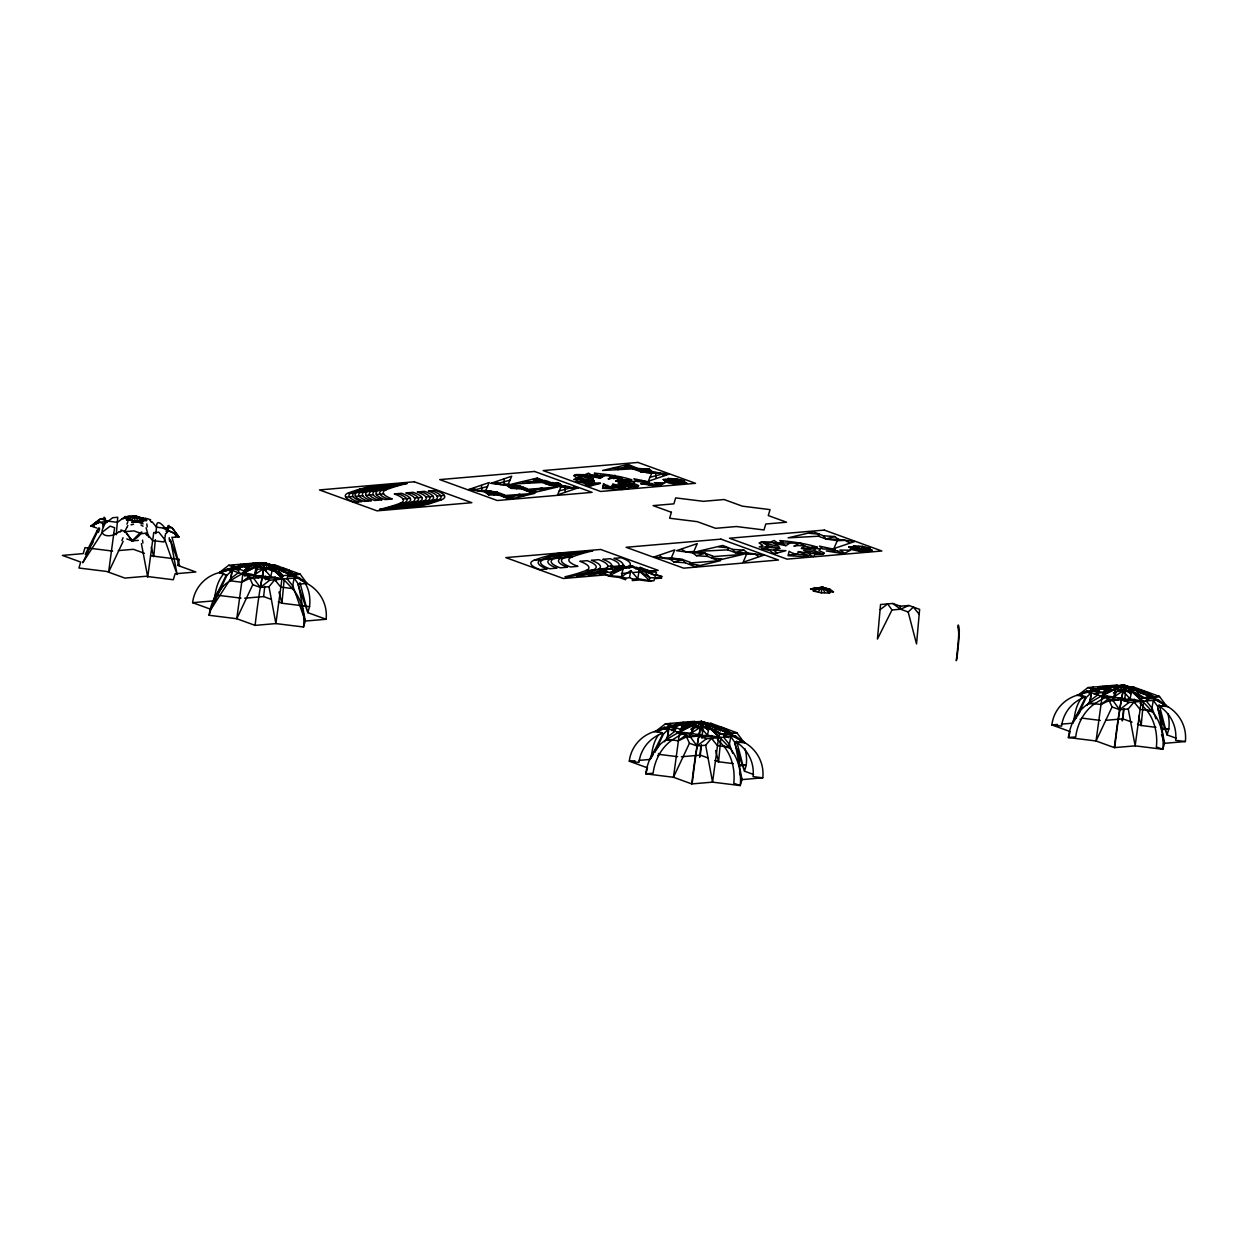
<?xml version="1.0" encoding="UTF-8"?>
<svg xmlns="http://www.w3.org/2000/svg" width="1248" height="1248" viewBox="0 0 1248 1248"><rect width="100%" height="100%" fill="white"/><g stroke="black" fill="none" stroke-linecap="round" stroke-linejoin="round"><path stroke-width="1.5" d="M103.038 526.75L105.253 523.396L105.518 519.636M156.702 524.332C158.278 518.669 166.171 528.731 167.622 532.178M295.745 572.551L295.417 577.621L289.474 570.274L288.865 572.317L295.136 574.61L285.464 572.692M670.207 726.773L670.426 723.403L668.101 726.18M908.918 605.483L900.588 609.227L891.977 609.976L877.438 639.07L880.542 604.516L892.726 603.47L900.307 606.216L908.918 605.483L919.636 609.367L916.531 643.937L908.17 611.988L900.588 609.227L892.726 603.47M1092.796 690.503L1093.014 687.118L1090.69 689.894M156.671 524.893L155.922 533.629M167.435 527.327L167.263 531.008L167.591 529.916M116.251 534.768L117.749 517.265L112.71 517.702L105.362 523.286M155.345 539.62L153.738 556.686L151.258 547.17M244.904 576.248L245.606 568.87M284.185 579.259L281.923 603.221L309.566 606.668L307.804 612.628L326.102 619.273A36.566 35.646 16.5 0 0 308.677 584.423A271.924 265.075 16.5 0 0 264.904 563.004L245.622 564.829L243.407 564.018M714.932 760.453L718.598 761.779L720.86 737.818M1137.536 724.168L1141.187 725.494L1143.449 701.532M165.36 535.314L165.578 533.582M165.329 535.564L164.362 540.79M284.45 578.932L270.769 576.701L265.73 577.122L262.517 575.515L259.022 576.295L258.586 577.746L252.314 575.468L242.814 574.283L236.792 618.727L255.091 625.373L275.886 623.579L303.529 627.011L305.308 621.052L298.397 584.173L294.107 578.089L292.188 588.526L280.738 587.09L274.778 579.758L268.991 586.7L260.364 587.434L252.782 584.688L249.101 576.56L241.644 582.239L230.194 580.819L231.847 572.629L227.666 568.776L219.336 572.536L226.902 575.281L232.097 570.383L230.927 578.339L210.912 609.32L209.134 615.28L236.792 618.727L252.782 584.688M721.126 737.474L707.444 735.244L702.406 735.68L699.192 734.058L695.698 734.854L695.261 736.289L688.99 734.011L679.489 732.841L673.468 777.27L691.766 783.916L712.561 782.137L740.204 785.569L741.983 779.61L735.072 742.716L730.782 736.648L728.863 747.068L717.413 745.649L711.454 738.301L705.666 745.243L697.039 745.992L689.458 743.231L685.776 735.119L678.319 740.782L666.869 739.362L668.522 731.172L664.342 727.334L656.011 731.078L663.577 733.84L668.772 728.941L667.602 736.897L664.435 741.796M1143.714 701.189L1130.048 698.974L1124.994 699.395L1121.78 697.788L1118.286 698.568L1117.865 700.019L1111.578 697.726L1102.093 696.556L1096.056 740.984L1114.355 747.63L1135.15 745.852L1162.808 749.284L1164.571 743.324L1157.66 706.446L1153.37 700.362L1151.467 710.783L1140.001 709.363L1134.058 702.031L1128.254 708.973L1119.643 709.706L1112.062 706.961L1108.364 698.833L1100.908 704.512L1089.457 703.092L1091.111 694.902L1086.93 691.049L1078.6 694.808L1086.181 697.554L1091.376 692.656L1090.19 700.612L1087.024 705.51M659.178 485.831L664.903 482.867L654.311 482.68L659.178 485.831L659.599 482.773M103.662 525.892L103.459 527.124M113.818 533.333L114.644 527.748L110.198 526.126L102.742 531.804L82.727 562.786L83.117 561.974M113.802 533.458L108.607 572.177L123.162 541.351M240.599 573.472C250.957 572.068 260.458 578.651 270.769 576.701L273.156 565.36L264.904 563.004A271.924 180.227 85.1 0 0 238.165 566.405M625.997 578.308L625.576 579.758L619.289 577.481L609.804 576.295L605.358 574.688L605.966 572.645L599.695 570.367L610.834 572.801L622.908 568.854L621.566 576.701L625.997 578.308L629.491 577.528L632.705 579.15L637.759 578.713L651.425 580.944M632.705 579.15L632.284 580.585L639.413 579.977L648.898 581.162L653.952 580.726L654.56 578.682L661.69 578.074L649.943 577.668L639.101 570.866L637.759 578.713L630.802 570.586L621.566 576.701L607.589 575.5M707.444 735.244L709.831 723.918L701.579 721.547L682.297 723.388L680.082 722.576M618.368 487.812L622.674 489.434L602.566 488.311L603.533 483.865C610.974 489.154 620.178 485.831 627.838 489.138L629.616 487.25L637.494 486.923L638.758 485.597L633.422 483.257L635.216 481.385C626.168 481.9 617.838 476.424 608.322 478.826L615.014 475.254M803.93 555.173L808.236 556.811L788.128 555.688L789.095 551.242C796.52 556.514 805.74 553.207 813.384 556.514L815.178 554.627L823.056 554.299L824.32 552.973L818.984 550.633L820.778 548.761C811.715 549.276 803.4 543.8 793.884 546.203L800.561 542.63M293.935 573.986A271.924 194.641 -70 0 0 264.904 563.004A271.924 265.075 16.5 0 0 217.495 573.097A36.566 35.646 16.5 0 0 192.613 602.675L210.912 609.32L226.902 575.281L219.336 572.536L228.696 565.282L236.278 568.043L227.666 568.776L253.547 578.183L260.364 587.434L262.158 577.434L269.74 580.195L299.146 577.668L307.008 583.424L298.397 584.173M672.953 726.586L656.011 731.078L665.371 723.84L672.953 726.586L664.342 727.334L690.222 736.726L697.039 745.992L698.833 735.992L706.415 738.738L735.821 736.211L743.683 741.983L735.072 742.716M1082.359 693.81L1078.6 694.808L1087.96 687.554L1095.541 690.316L1086.93 691.049L1112.81 700.44L1119.643 709.706L1121.422 699.707L1129.003 702.452L1158.425 699.941L1166.287 705.697L1157.66 706.446M103.444 527.249C97.375 537.732 113.552 537.763 119.059 531.476M239.772 567.263L239.413 569.182L243.859 570.788L264.904 563.004L288.428 573.768L288.007 575.219L282.953 575.656L264.904 563.004L239.772 567.263L239.413 569.182L232.705 568.339L238.992 570.632L238.384 572.676L230.927 578.339M288.35 573.3L288.007 575.219L294.715 576.046L287.57 576.67L286.962 578.713L292.921 586.045L305.308 621.052L326.102 619.273M606.403 571.194L606.746 569.275L620.069 566.701L610.834 572.801L610.1 575.281L622.908 568.854M654.982 577.231L655.34 575.312L642.985 569.54L649.943 577.668L649.21 580.133L639.101 570.866M674.84 724.948A271.924 180.227 85.1 0 1 701.579 721.547L719.628 734.198L724.682 733.762L725.026 731.843L701.579 721.547L676.447 725.806L676.088 727.724L680.534 729.347L701.579 721.547A271.924 194.641 -70 0 1 730.61 732.545M725.026 731.843L724.682 733.762L731.39 734.604L724.246 735.212L723.637 737.256L729.596 744.604L732.685 753.355M1153.199 696.259A271.924 194.641 -70 0 0 1124.167 685.277L1099.036 689.52L1098.692 691.454L1103.123 693.061L1124.167 685.277L1143.995 691.954L1146.522 691.751M1097.429 688.662A271.924 180.227 85.1 0 1 1124.167 685.277L1142.232 697.913L1147.271 697.492L1147.63 695.557L1124.167 685.277L1104.886 687.102L1102.67 686.291M262.517 575.515L264.904 563.004L272.86 566.389M629.491 577.528L630.802 570.586M699.192 734.058L701.579 721.547L709.535 724.932M1121.78 697.788L1124.167 685.277L1132.123 688.662M134.394 521.586L135.486 516.017L143.738 518.372L142.709 521.867L126.5 519.854L127.546 516.36L135.486 516.017L146.578 520.541L134.394 521.586L123.677 517.686L135.486 516.017L143.754 519.293M813.696 590.054L813.4 591.084L821.278 592.8L822.37 587.231L830.638 589.602L830.326 590.616L833.461 591.755L829.904 592.067L822.37 587.231L810.56 588.916L813.696 590.054L822.37 587.231L833.461 591.755M504.457 495.69L498.373 493.771L488.42 494.629L484.567 491.79L468.468 489.606L489.216 482.524L485.784 490.464L477.953 490.792L473.772 488.436M504.488 495.565L534.94 493.319L509.558 499.309L499.668 495.362L488.42 494.629L490.807 491.993L481.868 490.636L481.494 485.488M526.937 489.403L557.419 487.032L532.038 493.007L522.148 489.06L510.9 488.327L507.047 485.503L490.963 483.304L511.696 476.221L508.264 484.177L500.432 484.489L496.252 482.149M690.05 562.942L720.486 560.695L695.105 566.686L685.23 562.739L673.967 562.006L670.114 559.166L654.03 556.982L674.762 549.9L671.346 557.84L663.515 558.168L659.318 555.812M712.53 556.639L742.981 554.408L717.6 560.383L707.71 556.436L696.462 555.703L692.609 552.864L676.51 550.68L697.258 543.598L693.826 551.538L685.994 551.866L681.814 549.51M526.812 489.902L546.733 489.278M712.358 557.279L712.156 558.043L721.594 558.917M504.223 496.595L513.552 497.843M526.734 490.168L527.155 488.639L519.558 485.878L508.264 484.177M689.848 563.706L699.114 565.219M573.004 488.951L568.823 486.595L562.208 485.597L558.355 482.773C554.97 487.016 542.365 476.081 542.116 482.461L542.662 480.418L537.217 478.078L511.836 484.068L542.116 482.461L549.713 485.207L560.992 486.923L578.308 487.781L557.56 494.863L560.992 486.923M623.953 465.941L633.391 466.814L632.845 468.858L602.566 470.465L627.947 464.474L637.837 468.421L649.085 469.154L652.938 471.994L669.037 474.178L648.289 481.26L651.721 473.32L659.552 472.992L663.733 475.348M718.77 546.92L728.208 547.794L727.678 549.838L697.398 551.444L722.779 545.454L732.67 549.401L743.917 550.134L747.77 552.973L763.854 555.157L743.122 562.24L746.538 554.299L754.369 553.972L758.566 556.327M809.5 533.317L818.938 534.191L818.407 536.234L788.128 537.841L813.509 531.851L823.399 535.798L834.647 536.531L838.5 539.37L854.584 541.554L833.851 548.636L837.283 540.696L845.114 540.368L849.295 542.724M504.114 496.969L504.66 494.926L497.063 492.18L485.784 490.464M633.391 466.814L632.845 468.858L640.442 471.604L651.721 473.32M689.676 564.346L690.222 562.302L682.625 559.556L671.346 557.84M712.156 558.043L712.702 556L705.104 553.254L693.826 551.538M728.208 547.794L727.662 549.838L735.259 552.583L746.538 554.299M818.938 534.191L818.392 536.234L825.989 538.98L837.283 540.696M167.606 529.838L167.856 528.996M105.612 522.132L105.316 523.146M223.174 574.486A36.566 24.242 85.1 0 0 215.171 594.937L213.408 600.896L192.613 602.675M263.531 563.784L253.094 564.673L244.889 567.294L245.622 564.829L257.072 566.249M262.361 564.018L256.963 563.347L254.576 574.688L263.812 568.573L275.995 567.528L283.998 572.161L284.716 569.696L287.243 569.478M265.73 577.122L265.294 578.573L272.438 577.964L281.923 579.134L275.886 623.579L268.991 586.7M267.056 564.283L275.995 567.528L282.953 575.656L282.22 578.12L272.126 568.854L255.934 566.842L243.126 573.253L243.859 570.788L253.094 564.673L263.812 568.573L270.769 576.701M610.381 566.046L624.062 568.261L629.101 567.84L629.538 566.389L624.187 566.842M644.077 570.757L635.809 568.667L636.246 567.216L640.957 568.932M647.135 769.361L645.809 773.838L673.468 777.27L689.458 743.231M658.507 734.791A36.566 24.242 85.1 0 0 651.846 753.48L650.083 759.439L638.742 760.422M676.447 725.806L676.088 727.724L669.38 726.898L675.667 729.175L675.059 731.219L667.602 736.897M699.036 722.576L693.638 721.906L691.252 733.231L702.406 735.68L701.969 737.131L709.114 736.523L718.598 737.693L712.561 782.137L705.666 745.243M697.46 745.04A36.566 1.373 -82.9 0 0 692.39 781.825L691.766 783.916A36.566 1.373 -82.9 0 1 696.836 747.131L697.273 745.696M702.062 730.969A36.566 1.373 -82.9 0 0 702.047 729.581L702.671 727.475A271.924 10.187 -82.9 0 0 702.546 725.712M693.342 722.92L701.579 721.547L720.673 730.704L721.391 728.239L723.918 728.021M821.278 592.8L829.592 593.096L829.904 592.067M958.667 633.032L959.275 630.926A271.924 10.187 -82.9 0 0 958.199 625.014L957.731 627.323A271.924 10.187 -82.9 0 1 958.667 633.032A36.566 1.373 -82.9 0 1 956.28 660.691L956.904 658.585A36.566 1.373 -82.9 0 0 959.275 630.926M1082.453 696.758A36.566 24.242 85.1 0 0 1074.45 717.21L1072.672 723.169L1061.33 724.136M1099.036 689.52L1098.692 691.454L1091.984 690.612L1098.256 692.89L1097.647 694.949L1090.19 700.612M1121.063 686.197L1112.358 686.946L1104.168 689.567L1104.886 687.102L1110.626 687.804M1121.64 686.291L1116.227 685.62L1113.84 696.946L1124.994 699.395L1124.573 700.846L1131.702 700.237L1141.187 701.407L1135.15 745.852L1128.254 708.973M1119.44 710.861L1120.064 708.755A36.566 1.373 -82.9 0 0 1114.979 745.54L1114.355 747.63A36.566 1.373 -82.9 0 1 1119.44 710.861A271.924 10.187 -82.9 0 1 1124.167 685.277A271.924 265.075 16.5 0 1 1167.941 706.696A36.566 35.646 16.5 0 1 1185.366 741.546L1164.571 743.324L1161.482 734.573M1125.15 689.426A271.924 10.187 -82.9 0 1 1125.259 691.205L1124.635 693.295A271.924 10.187 -82.9 0 0 1124.292 689.582M1125.228 686.743L1132.435 687.632L1130.048 698.958L1123.075 690.846L1112.358 686.946L1103.123 693.061L1102.39 695.526L1099.878 695.744M1115.93 686.65L1124.167 685.277L1135.259 689.801L1142.232 697.928L1141.499 700.393L1131.39 691.127L1115.197 689.114L1102.39 695.526L1113.84 696.946L1123.075 690.846L1135.259 689.801L1141.655 693.498L1132.435 687.632M1143.262 694.434L1143.995 691.954L1140.173 691.486M1142.232 697.913L1147.271 697.492L1147.63 695.557M672.235 483.335L672.734 482.087L668.304 482.461M684.466 480.87L665.917 482.149L673.842 483.912L676.931 478.998L684.466 480.87L683.904 481.853L674.856 481.385L665.636 480.698L663.234 479.528C671.252 478.499 678.631 484.302 686.665 483.023L683.904 481.853M675.73 483.787L676.229 482.539L679.926 483.974M870.012 548.246L851.479 549.526L859.388 551.288L862.493 546.374L870.012 548.246L869.466 549.229L860.418 548.761L851.198 548.075L848.796 546.905C856.814 545.875 864.193 551.678 872.227 550.399L869.466 549.229M638.134 486.268L625.326 486.143L612.83 484.24L611.676 486.938L602.862 487.594M823.68 553.644L810.888 553.519L798.392 551.616L797.238 554.315L788.424 554.97M612.893 488.218L613.361 487.157M97.313 531.976L83.366 561.444M654.779 752.56L663.577 733.84M1078.178 714.574L1086.181 697.554M1112.062 706.961L1096.056 740.984L1068.413 737.552L1070.176 731.593L1051.877 724.948A36.566 35.646 16.5 0 1 1076.759 695.354A271.924 265.075 16.5 0 1 1124.167 685.277L1127.693 687.04M98.483 528.029L97.204 530.509M127.858 525.517L126.937 527.311M124.41 532.241L126.703 527.764M226.231 575.219L213.408 600.896L222.893 586.217M253.079 577.824L257.353 569.275L265.98 568.526L274.31 564.767L300.191 574.174L307.008 583.424L300.83 580.024M662.906 733.777L650.083 759.439L653.234 754.556M689.754 736.382L694.028 727.818L702.655 727.085L708.708 729.284M1085.495 697.492L1072.672 723.169L1080.05 711.75M1112.358 700.097L1116.632 691.532L1125.244 690.799L1129.783 692.453M97.079 530.728L85.223 554.346L93.054 542.225M656.401 749.658L659.568 744.775M622.736 479.279L621.676 480.886L629.023 482.274M673.842 483.912L682.328 484.271L682.999 483.304M859.388 551.288L867.875 551.647L868.561 550.664M229.102 570.398L233.75 564.86L233.423 569.915L240.88 564.236L240.271 566.28L233.142 566.904L239.85 567.731M674.918 479.06L673.889 480.246L670.613 478.795M678.382 479.591L677.352 480.761L682.11 480.511M526.874 489.653L520.853 487.469L510.9 488.327L513.302 485.69L504.348 484.333L503.974 479.185M522.522 481.806L542.381 481.447L548.402 483.616L558.355 482.773L555.953 485.41L564.907 486.767L565.282 491.915M613.267 468.203L633.11 467.828L639.132 470.012L649.085 469.154L646.682 471.806L655.637 473.164L656.011 478.296M624.062 487.484L625.326 486.143L618.181 483.023L634.826 485.753L628.384 482.945L615.888 481.026L619.523 478.717L614.047 475.862L574.86 475.114M628.384 482.945L629.663 481.603M630.708 487.204L631.972 485.878M632.892 484.91L634.156 483.584M809.702 554.767L810.888 553.519L803.743 550.399L820.388 553.129L813.946 550.306L801.45 548.402L805.069 546.078L799.609 543.239L760.422 542.49M813.946 550.306L815.209 548.98M131.243 520.447L135.486 516.017L138.996 517.78M260.676 567.434L264.904 563.004L268.414 564.782M818.142 591.661L822.37 587.231L830.326 590.616M697.351 725.993L701.579 721.547A271.924 265.075 16.5 0 1 745.337 742.981A36.566 35.646 16.5 0 1 762.778 777.816L741.983 779.61L739.502 772.606M1119.94 689.707L1124.167 685.277L1131.702 690.097M665.636 480.698L664.669 481.634L674.856 481.385L686.665 483.023M851.198 548.075L850.231 549.011L860.418 548.761L872.227 550.399M273.546 571.288L278.741 566.389M908.17 611.988L913.364 607.09L919.324 614.422M667.15 479.357L668.242 478.452L676.931 478.998M852.712 546.733L853.804 545.828L862.493 546.374M99.497 519.542L102.601 518.575M99.341 519.652L97.89 520.79M615.03 487.375L616.902 485.893L624.686 486.814M94.38 523.474L91.151 525.985L91.931 525.642M260.364 587.434L269.74 580.195M697.039 745.992L706.415 738.738M1119.643 709.706L1129.003 702.452M94.52 523.364L96.127 522.148M97.75 520.9L96.268 522.038M123.006 518.138L121.836 518.996M248.586 566.592L253.063 563.191L257.353 569.275M673.078 726.196L677.555 722.795L676.946 724.838L669.817 725.447L676.525 726.289M880.214 609.57L887.687 603.892L891.977 609.976M1094.184 691.049L1100.143 686.509L1099.55 688.553L1092.406 689.177L1099.114 690.004M121.727 519.09L117.437 522.35L105.971 520.9M602.347 475.691L603.782 474.77M591.599 485.612L588.229 482.804L600.397 483.304L590.023 486.096L587.059 485.425L584.267 483.101L575.874 481.182L588.229 482.804L594.188 480.948L582.41 478.592L577.98 475.738L593.486 479.076L588.557 475.925L600.335 478.28L603.97 475.972M621.13 478.998L622.565 478.078M777.161 552.989L773.791 550.181L785.959 550.68L775.585 553.472L772.621 552.802L769.829 550.477L761.42 548.558L773.791 550.181L779.75 548.324L767.972 545.953L763.526 543.114L779.033 546.452L774.119 543.286L785.897 545.657L789.516 543.348M585.265 482.118L587.824 480.761L581.147 479.138M241.644 582.239L248.836 578.791L262.158 577.434M678.319 740.782L685.511 737.35L698.833 735.992M1100.908 704.512L1108.115 701.064L1121.422 699.707M93.226 525.049L95.846 523.879M142.802 519.73L147.217 518.638M707.647 724.823L710.986 723.325L736.866 732.716L743.683 741.983L740.657 740.875M1130.236 688.553L1133.574 687.04L1159.454 696.446L1166.287 705.697L1163.245 704.605M96.377 523.645L99.466 522.241L108.092 521.492L100.526 518.747L91.151 525.985L99.481 522.241L103.818 523.817M143.879 519.23L146.016 518.294L142.678 518.528M139.885 521.056L137.935 521.929L136.562 521.087M576.763 477.703L579.306 476.596M581.147 475.8L583.69 474.692M581.771 478.858L577.106 477.922L573.674 479.591L579.868 479.684L582.41 478.592M776.662 542.194L774.056 540.524L770.468 542.084L761.701 541.944L759.143 543.036L762.824 545.392L759.236 546.967L765.43 547.061L767.972 545.953M126.5 519.854L135.486 516.017L143.005 520.837M813.4 591.084L822.37 587.231L830.638 589.602M600.74 475.394L597.402 476.596L589.836 475.363M670.644 482.773L679.786 480.152M856.206 550.15L865.348 547.529M244.889 567.294L256.963 563.347M615.326 568.183L623.953 565.375L624.062 568.261L632.252 565.656L640.255 570.274L640.146 567.388L651.706 571.709L654.233 571.49M693.638 721.906L681.564 725.852L682.297 723.388L688.022 724.09M1104.168 689.567L1116.227 685.62M126.812 518.825L135.486 516.017L142.709 521.867M256.23 565.828L264.904 563.004L272.423 567.84M692.905 724.37L701.579 721.547L705.089 723.325M1115.509 688.085L1124.167 685.277A271.924 180.227 85.1 0 1 1152.528 711.984A36.566 24.242 85.1 0 1 1162.808 749.284L1156.366 746.944A36.566 24.242 85.1 0 0 1146.085 709.644A271.924 180.227 85.1 0 0 1140.001 703.061M615.155 568.261L620.069 566.701M686.494 724.277L700.206 722.342M584.392 483.194L586.747 482.461M526.984 483.272L537.935 479.981L537.217 478.078M519.792 494.13L508.841 497.406L509.558 499.309M542.287 487.828L531.32 491.104L532.038 493.007M617.713 469.654L628.664 466.378L627.947 464.474M132.288 516.953L135.486 516.017L146.578 520.541M261.706 563.94L264.904 563.004A271.924 180.227 85.1 0 1 293.264 589.711A36.566 24.242 85.1 0 1 303.529 627.011M814.429 587.59L819.172 588.167L822.37 587.231L829.592 593.096M698.381 722.498L701.579 721.547L709.098 726.383M488.42 494.629L497.063 492.18L499.668 495.362M510.9 488.327L519.558 485.878L522.148 489.06M547.108 482.024L549.713 485.207L558.355 482.773M637.837 468.421L640.442 471.604L649.085 469.154M673.967 562.006L682.625 559.556L685.23 562.739M696.462 555.703L705.104 553.254L707.71 556.436M732.67 549.401L735.259 552.583L743.917 550.134M823.399 535.798L825.989 538.98L834.647 536.531M509.98 480.199L498.342 483.319L490.963 483.304M487.5 486.502L475.862 489.622L468.468 489.606M559.276 490.901L570.913 487.781L578.308 487.781M650.005 477.298L661.643 474.178L669.037 474.178M236.278 568.043L219.336 572.536L222.784 572.239M1088.006 692.312L1095.541 690.316M629.101 567.84L632.596 567.06L635.809 568.667M105.472 518.232L102.913 518.56M608.322 478.826L616.777 477.282M127.234 517.39L135.486 516.017L137.951 521.274M256.667 564.377L265.278 563.628M814.133 588.604L822.744 587.87L819.172 588.167M810.56 588.916L822.37 587.231L824.85 592.504M295.495 574.798L300.191 574.174L291.564 574.907L297.742 578.323M733.73 733.138L736.866 732.716L728.239 733.465L743.683 741.983M1154.759 697.07L1159.454 696.446L1150.843 697.18L1166.287 705.697M623.953 565.375L612.612 566.842L611.879 569.306L600.116 568.916L607.261 568.308L607.87 566.249L620.506 566.764M622.144 481.978L628.571 481.166M146.687 533.208L145.033 533.348M132.959 517.327L128.216 516.376M166.031 531.539C170.664 528.341 184.392 541.46 176.233 534.986M167.045 531.461L167.185 531.445A14.118 7.644 -56.2 0 0 166.608 533.208M172.598 537.42L174.782 537.233M91.837 525.938L94.255 525.72M137.124 522.054L131.617 522.538M132.865 540.836L138.372 540.353M359.315 489.31L366.631 488.67M369.034 488.467L376.35 487.843M379.642 487.562L386.958 486.923M389.953 486.673L397.285 486.049M348.457 492.929L355.774 492.305A271.924 59.779 6.6 0 1 376.537 486.127L372.076 486.112A271.924 59.779 6.6 0 0 348.457 492.929A36.566 8.034 6.6 0 0 354.354 502.226L361.686 501.602A36.566 8.034 6.6 0 1 355.774 492.305M358.176 492.102L365.492 491.478A271.924 59.779 6.6 0 1 386.256 485.285L381.794 485.285A271.924 59.779 6.6 0 0 358.176 492.102A36.566 8.034 6.6 0 0 364.073 501.384L371.405 500.76A36.566 8.034 6.6 0 1 365.492 491.478M368.784 491.182L376.1 490.558A271.924 59.779 6.6 0 1 396.864 484.38L392.402 484.364A271.924 59.779 6.6 0 0 368.784 491.182A36.566 8.034 6.6 0 0 374.681 500.479L381.997 499.855A36.566 8.034 6.6 0 1 376.1 490.558M379.096 490.308L386.412 489.668A271.924 59.779 6.6 0 1 407.176 483.491L402.73 483.491A271.924 59.779 6.6 0 0 379.096 490.308A36.566 8.034 6.6 0 0 385.008 499.59L392.324 498.966A36.566 8.034 6.6 0 1 386.412 489.668M345.712 497.141L353.044 496.517M355.43 496.314L362.747 495.69M366.038 495.394L373.355 494.77M376.366 494.52L383.682 493.88M123.677 517.686L135.86 516.641M402.932 499.013L410.249 498.373M414.461 498.014L421.793 497.39M425.88 497.032L433.196 496.408M437.018 496.08L444.335 495.456M91.978 525.923L92.118 525.907A23.057 4.524 5.3 0 1 91.385 526.063M589.914 484.208L600.397 483.304M400.187 503.225L407.503 502.585A36.566 8.034 6.6 0 0 401.606 493.303L394.29 493.927A36.566 8.034 6.6 0 1 400.187 503.225A271.924 59.779 6.6 0 1 379.423 509.402L383.885 509.418A271.924 59.779 6.6 0 0 407.503 502.585M411.731 502.226L419.047 501.602A36.566 8.034 6.6 0 0 413.15 492.305L405.818 492.944A36.566 8.034 6.6 0 1 411.731 502.226A271.924 59.779 6.6 0 1 390.967 508.404L395.429 508.42A271.924 59.779 6.6 0 0 419.047 501.602M423.15 501.244L430.466 500.62A36.566 8.034 6.6 0 0 424.554 491.338L417.238 491.962A36.566 8.034 6.6 0 1 423.15 501.244A271.924 59.779 6.6 0 1 402.386 507.437L406.848 507.437A271.924 59.779 6.6 0 0 430.466 500.62M434.288 500.292L441.605 499.668A36.566 8.034 6.6 0 0 435.692 490.37L428.376 491.01A36.566 8.034 6.6 0 1 434.288 500.292A271.924 59.779 6.6 0 1 413.525 506.47L417.971 506.485A271.924 59.779 6.6 0 0 441.605 499.668M389.329 506.86L396.646 506.22M400.873 505.861L408.19 505.237M412.277 504.878L419.609 504.254M423.415 503.927L430.747 503.303M118.279 550.602L133.411 549.307L144.394 553.285M228.696 565.282L258.118 562.754M270.863 565.063L274.31 564.767L278.491 568.62M534.019 560.305L541.336 559.681A271.924 59.779 6.6 0 1 562.099 553.504L557.638 553.488A271.924 59.779 6.6 0 0 534.019 560.305A36.566 8.034 6.6 0 0 539.916 569.603L547.232 568.963A36.566 8.034 6.6 0 1 541.336 559.681M543.722 559.478L551.054 558.839A271.924 59.779 6.6 0 1 571.818 552.661L567.356 552.661A271.924 59.779 6.6 0 0 543.722 559.478A36.566 8.034 6.6 0 0 549.635 568.76L556.951 568.136A36.566 8.034 6.6 0 1 551.054 558.839M554.33 558.558L561.662 557.934A271.924 59.779 6.6 0 1 582.41 551.756L577.964 551.741A271.924 59.779 6.6 0 0 554.33 558.558A36.566 8.034 6.6 0 0 560.243 567.856L567.559 567.232A36.566 8.034 6.6 0 1 561.662 557.934M564.658 557.684L571.974 557.045A271.924 59.779 6.6 0 1 592.738 550.867L588.276 550.852A271.924 59.779 6.6 0 0 564.658 557.684A36.566 8.034 6.6 0 0 570.554 566.966L577.886 566.342A36.566 8.034 6.6 0 1 571.974 557.045M244.717 598.213L263.624 596.575L270.941 599.243M585.749 570.601L593.065 569.962A36.566 8.034 6.6 0 0 587.168 560.68L579.836 561.304A36.566 8.034 6.6 0 1 585.749 570.601A271.924 59.779 6.6 0 1 564.985 576.779L569.447 576.779A271.924 59.779 6.6 0 0 593.065 569.962M597.293 569.603L604.609 568.979A36.566 8.034 6.6 0 0 598.697 559.681L591.38 560.321A36.566 8.034 6.6 0 1 597.293 569.603A271.924 59.779 6.6 0 1 576.529 575.78L580.975 575.796A271.924 59.779 6.6 0 0 604.609 568.979M612.784 570.149A271.924 59.779 6.6 0 0 619.835 567.668L627.167 567.044A36.566 8.034 6.6 0 0 621.254 557.747L613.938 558.371A36.566 8.034 6.6 0 1 622.643 565.812M607.87 574.673L563.347 578.495L505.799 557.606L600.647 549.463L658.195 570.352L650.442 571.022M621.41 573.503L629.164 572.848M633.032 572.52L646.573 571.35M665.371 723.84L694.793 721.313M1087.96 687.554L1117.381 685.027M707.538 723.622L710.986 723.325L713.762 725.884M1130.126 687.336L1133.574 687.04L1136.366 689.614M677.274 732.03L691.252 733.231L700.487 727.132L712.67 726.086L719.628 734.198L718.895 736.679L708.802 727.412L692.609 725.4L679.801 731.812L680.534 729.347L689.77 723.232L700.487 727.132L707.444 735.244M672.781 739.627A36.566 26.177 -70 0 0 653.141 773.214L645.809 773.838A36.566 26.177 -70 0 1 665.465 740.251L672.781 739.627A271.924 194.641 -70 0 1 684.731 732.498M1095.37 703.342A36.566 26.177 -70 0 0 1075.729 736.928L1068.413 737.552A36.566 26.177 -70 0 1 1088.053 703.966L1095.37 703.342A271.924 194.641 -70 0 1 1107.335 696.212M634.951 760.75L629.288 761.233A36.566 35.646 16.5 0 1 654.17 731.64A271.924 265.075 16.5 0 1 701.579 721.547A271.924 180.227 85.1 0 1 729.924 748.27A36.566 24.242 85.1 0 1 740.204 785.569L733.762 783.229A36.566 24.242 85.1 0 0 723.497 745.93A271.924 180.227 85.1 0 0 717.413 739.331M681.392 756.756L700.3 755.134L707.616 757.786M1057.555 724.464L1051.877 724.948L1061.611 726.164A36.566 35.646 16.5 0 1 1084.153 697.382M1105.868 720.314L1122.888 718.848L1132.045 722.171M175.188 537.202L178.136 536.952A23.057 5.616 7.9 0 1 179.026 536.968M603.205 485.737L607.604 485.394M144.877 533.364L141.586 533.66L133.973 530.899L125.362 531.632L120.838 529.994M684.185 481.369L679.427 481.619L685.277 482.43M580.663 480.137L588.307 479.778M621.754 484.583L626.512 484.396M615.888 481.026L627.479 480.73M665.168 481.166L670.207 481.042L664.451 480.121M801.45 548.402L813.041 548.106M504.395 495.955L524.238 495.581M625.966 479.84L631.878 479.778C619.523 475.972 607.261 474.38 594.313 473.164L597.511 474.833M811.512 547.217L817.424 547.154C805.069 543.348 792.808 541.757 779.875 540.54L783.073 542.209M640.692 483.569L651.924 483.46L657.337 486.314L640.692 483.569L654.623 484.879M646.074 472.462L656.245 472.493M503.74 484.988L513.911 485.02M555.344 486.065L565.516 486.096M481.26 491.291L491.431 491.322M124.816 516.578L134.737 517.249M585.733 477.407L591.022 477.5M656.744 484.255L662.048 484.349M579.868 479.684L594.188 480.948M765.43 547.061L779.75 548.324M651.019 470.574L644.764 470.387L643.469 468.796M640.442 471.604L652.938 471.994M560.29 484.177L554.034 483.99L552.739 482.399M549.713 485.207L562.208 485.597M507.047 485.503L519.558 485.878M508.966 486.907L515.221 487.11L516.532 488.701M484.567 491.79L497.063 492.18M486.486 493.21L492.742 493.397L494.036 494.988M825.989 538.98L838.5 539.37M735.259 552.583L747.77 552.973M692.609 552.864L705.104 553.254M670.114 559.166L682.625 559.556M649.366 482.087L637.182 481.572L633.859 478.748L649.366 482.087L635.528 480.152M617.698 479.872L626.714 480.293M625.95 465.208L630.661 465.644M591.209 481.884L581.864 481.01M535.22 478.811L539.932 479.248M533.208 479.56L542.662 480.418M526.609 490.682L536.047 491.54M529.324 491.837L534.035 492.274M506.828 498.139L511.555 498.576M642.517 569.509L656.448 572.302L655.84 574.345L662.126 576.623L650.972 574.174L651.706 571.709L647.884 571.225M138.341 517.702L143.738 518.372M265.964 564.47L273.156 565.36L284.716 569.696L273.265 568.261L273.156 565.36L283.998 572.161M245.934 563.8L255.419 564.985M277.43 567.715L285.028 568.667M112.616 551.086L84.973 547.654L83.195 553.613L62.4 555.407L80.699 562.052L78.936 568.012L106.579 571.444L124.878 578.089L145.673 576.295L173.332 579.743L175.094 573.784L195.889 571.99L177.59 565.344L179.353 559.385L151.71 555.953M236.059 567.684L239.881 568.152M288.522 574.205L294.247 574.907M1105.198 686.072L1112.779 687.024M1136.71 689.988L1144.291 690.94M1147.708 696.041L1154.416 696.868L1148.129 694.59L1148.737 692.546L1153.495 698.428M1147.271 697.492L1153.979 698.318L1146.85 698.927L1146.241 700.986L1152.185 708.318L1155.913 718.817M1076.759 695.354L1085.276 696.415M1160.032 705.713L1167.941 706.696M215.171 594.937L240.973 598.135M1081.813 718.115L1100.252 720.408M1140.688 725.431L1155.929 727.334M1163.308 728.255L1168.83 728.941L1167.067 734.9L1176.224 738.223M1185.366 741.546L1175.632 740.329A36.566 35.646 16.5 0 0 1158.206 705.479M702.64 723.029L709.831 723.918L721.391 728.239L717.584 727.771M682.609 722.358L690.191 723.31M714.106 726.274L721.703 727.225M725.104 732.326L731.812 733.153L725.54 730.876L726.149 728.832L730.907 734.698M654.17 731.64L662.08 732.623M736.835 741.92L745.337 742.981M659.225 754.4L677.648 756.694M718.099 761.717L733.34 763.62M740.719 764.525L746.242 765.211L744.479 771.17L753.62 774.493M762.778 777.816L753.043 776.615A36.566 35.646 16.5 0 0 735.618 741.764M167.887 528.606L156.53 527.186L152.147 521.851M164.018 541.975L152.568 540.556L148.091 535.096M605.514 487.406L612.206 488.28M684.824 483.163L678.974 482.352L682.672 483.772M628.711 482.602L633.656 483.366M625.014 486.486L629.959 487.235M665.215 479.435L670.972 480.355L667.696 478.904M663.234 479.528L674.856 481.385L682.328 484.271M848.796 546.905L860.418 548.761L867.875 551.647M604.578 474.755L611.021 475.894M615.685 476.72L622.128 477.859M584.532 474.708L589.196 475.644M584.657 483.413L590.585 484.77M618.181 483.023L630.084 485.956M150.665 519.792L147.358 518.684M612.253 485.581L619.679 487.672M583.268 475.831L593.486 479.076M175.391 535.642L178.23 536.671M170.024 526.921L172.037 527.639L178.838 536.89L174.018 530.384M169.884 526.874L167.684 525.97M143.099 523.942L138.497 522.257M126.766 538.918L131.602 540.68M91.759 526.204L92.82 526.609M670.394 481.759L676.728 482.96L681.08 481.712L673.546 479.84L669.568 479.996L668.522 480.917L669.77 481.51M1150.843 697.18L1158.425 699.941M1146.085 709.644L1152.528 711.984M1074.45 717.21L1076.462 717.928M1080.082 719.254L1080.877 719.55M291.564 574.907L299.146 577.668M728.239 733.465L735.821 736.211M265.98 568.526L272.033 570.726M723.497 745.93L729.924 748.27M278.257 601.895L281.923 603.221L278.959 591.958M651.846 753.48L653.453 754.073M657.883 755.68L658.289 755.82A36.566 24.242 85.1 0 1 658.632 753.433M647.587 767.879L629.288 761.233L639.007 762.434A36.566 35.646 16.5 0 1 661.565 733.652M595.998 474.88L602.144 477.126M96.642 527.982L93.054 526.687M798.392 551.616L806.536 554.923M612.83 484.24L620.989 487.547M853.804 545.828L863.132 551.039M668.242 478.452L677.586 483.678M611.192 477.344L613.922 478.764M646.308 483.506L649.022 484.942M664.295 473.585L666.385 474.77M573.565 487.188L575.656 488.374M493.6 482.726L495.706 483.896M471.12 489.029L473.21 490.199M780.031 542.287L785.897 545.657M594.485 474.926L600.335 478.28M642.985 569.54L649.381 573.253L640.146 567.388M709.831 723.918L720.673 730.704M272.126 568.854L282.953 575.656M591.1 474.817L588.494 473.148L584.906 474.708L576.139 474.568L573.596 475.675L577.262 478.031M619.07 485.191L622.518 487.516M129.901 516.22L131.43 517.312M176.124 534.893L173.425 532.912M173.3 532.834L163.394 528.372L172.006 527.623L173.909 530.244M594.313 483.054L595.998 484.458M641.612 480.418L643.282 481.822M603.533 483.865L607.277 487.266M767.005 547.95L767.848 548.824M581.443 480.574L582.301 481.447M858.499 546.515L860.418 548.761M672.937 479.138L674.856 481.385M130.478 538.574C133.286 546.359 153.488 518.482 132.194 540.899L125.362 531.632L130.697 538.871M592.784 474.864L594.454 477.095M1088.053 703.966A271.924 194.641 -70 0 1 1124.167 685.277L1126.648 690.534M704.059 726.82L701.579 721.547A271.924 194.641 -70 0 0 665.465 740.251M209.134 615.28A36.566 26.177 -70 0 1 228.79 581.693A271.924 194.641 -70 0 1 264.904 563.004L267.384 568.261M635.606 467.626L636.636 470.231M544.877 481.229L545.906 483.834M523.349 487.25L524.378 489.871M500.869 493.553L501.899 496.174M1157.785 708.646L1167.067 734.9L1159.189 704.824M734.573 743.168L744.479 771.17L736.601 741.109M297.898 584.626L307.804 612.628L299.926 582.551M170.336 539.822L179.618 566.077L171.959 537.17M1134.292 699.192L1135.29 702.952M1138.722 716.102L1141.187 725.494M711.703 735.478L712.686 739.237M715.634 750.5L718.598 761.779M275.028 576.919L276.011 580.679M148.652 537.202L146.11 527.779M701.953 722.186L702.296 723.59M632.252 565.656L632.596 567.06M141.414 543.629L147.716 577.044L153.738 532.6L154.69 532.522L158.792 532.163L164.752 539.51L177.122 574.517L170.789 541.102M900.307 606.216L900.588 609.227M702.671 727.475A36.566 1.373 -82.9 0 1 702.062 738.223M701.423 744.869A36.566 1.373 -82.9 0 1 700.3 755.134L699.676 757.24A36.566 1.373 -82.9 0 0 700.939 745.508M701.906 734.386A36.566 1.373 -82.9 0 1 701.672 737.521M701.126 723.871A271.924 10.187 -82.9 0 1 701.204 724.027M701.86 727.054A271.924 10.187 -82.9 0 1 702.047 729.581M701.875 721.999A271.924 10.187 -82.9 0 0 701.579 721.547A271.924 10.187 -82.9 0 0 696.836 747.131M702.047 722.483A271.924 10.187 -82.9 0 1 702.187 723.091M672.859 729.971A36.566 24.242 85.1 0 1 674.435 729.238M681.299 727.288A271.924 180.227 85.1 0 1 688.412 725.774M702.78 724.074A271.924 180.227 85.1 0 1 704.59 723.996M671.689 730.579A271.924 265.075 16.5 0 1 674.31 729.877M682.188 727.912A271.924 265.075 16.5 0 1 695.479 725.166M703.513 723.824A271.924 265.075 16.5 0 1 706.196 723.434M690.784 729.253A271.924 194.641 -70 0 1 696.868 726.227M702.967 723.419A271.924 194.641 -70 0 1 705.011 722.53M698.864 737.162A271.924 10.187 -82.9 0 1 699.676 732.701M700.471 728.442A271.924 10.187 -82.9 0 1 700.721 727.069M698.272 721.703A271.924 180.227 85.1 0 1 708.006 730.096M696.665 722.249A271.924 265.075 16.5 0 1 699.192 723.294M706.68 726.554A271.924 265.075 16.5 0 1 728.567 737.646M744.9 748.597A36.566 26.177 -70 0 1 746.242 765.211L738.925 765.851A36.566 26.177 -70 0 0 737.568 749.221M697.85 723.154A271.924 194.641 -70 0 1 699.722 723.7M432.042 490.682A36.566 8.034 6.6 0 1 437.939 499.98A271.924 59.779 6.6 0 1 415.771 506.485M420.904 491.65A36.566 8.034 6.6 0 1 426.8 500.932A271.924 59.779 6.6 0 1 404.633 507.437M409.484 492.632A36.566 8.034 6.6 0 1 415.381 501.914A271.924 59.779 6.6 0 1 393.214 508.42M397.94 493.615A36.566 8.034 6.6 0 1 403.853 502.913A271.924 59.779 6.6 0 1 381.685 509.402M358.02 501.914A36.566 8.034 6.6 0 1 352.108 492.617A271.924 59.779 6.6 0 1 374.291 486.127M367.739 501.072A36.566 8.034 6.6 0 1 361.826 491.79A271.924 59.779 6.6 0 1 384.01 485.285M378.347 500.167A36.566 8.034 6.6 0 1 372.434 490.87A271.924 59.779 6.6 0 1 394.618 484.38M388.658 499.278A36.566 8.034 6.6 0 1 382.762 489.996A271.924 59.779 6.6 0 1 404.929 483.491M606.622 571.194A271.924 59.779 6.6 0 1 592.394 574.813L587.948 574.798A271.924 59.779 6.6 0 0 607.589 569.057M616.949 567.59A36.566 8.034 6.6 0 0 610.116 558.698L602.8 559.338A36.566 8.034 6.6 0 1 611.052 567.278M627.167 567.044A271.924 59.779 6.6 0 1 610.147 572.317M605.233 573.487A271.924 59.779 6.6 0 1 603.533 573.862L599.087 573.846A271.924 59.779 6.6 0 0 607.573 571.693M620.771 567.263A36.566 8.034 6.6 0 1 619.835 567.668M1125.259 691.205A36.566 1.373 -82.9 0 1 1124.729 700.955M1124.011 708.599A36.566 1.373 -82.9 0 1 1122.888 718.848L1122.264 720.954A36.566 1.373 -82.9 0 0 1123.543 709.223M1124.495 698.1A36.566 1.373 -82.9 0 1 1124.261 701.251M1123.715 687.586A271.924 10.187 -82.9 0 1 1123.808 687.742M1124.167 685.277A271.924 10.187 -82.9 0 1 1124.464 685.729M1167.847 713.56A36.566 26.177 -70 0 1 1168.83 728.941L1161.514 729.565A36.566 26.177 -70 0 0 1159.408 710.798M1120.439 686.868A271.924 194.641 -70 0 1 1122.311 687.414M1119.269 685.979A271.924 265.075 16.5 0 1 1121.78 687.008M1129.284 690.269A271.924 265.075 16.5 0 1 1148.784 700.05M1120.876 685.417A271.924 180.227 85.1 0 1 1130.594 693.826M1121.453 700.877A271.924 10.187 -82.9 0 1 1122.264 696.415M1123.06 692.156A271.924 10.187 -82.9 0 1 1123.574 689.442M1113.372 692.968A271.924 194.641 -70 0 1 1119.456 689.941M1125.571 687.133A271.924 194.641 -70 0 1 1127.599 686.26M1094.278 694.309A271.924 265.075 16.5 0 1 1118.068 688.88M1126.102 687.554A271.924 265.075 16.5 0 1 1128.785 687.149M1103.903 691.002A271.924 180.227 85.1 0 1 1111.001 689.504M1125.368 687.804A271.924 180.227 85.1 0 1 1127.178 687.71M264.904 563.004A271.924 10.187 -82.9 0 0 260.161 588.588A36.566 1.373 -82.9 0 0 255.091 625.373M304.871 582.878A36.566 26.177 -70 0 1 309.566 606.668M265.996 568.932A36.566 1.373 -82.9 0 1 265.964 571.584M265.684 575.936A36.566 1.373 -82.9 0 1 265.387 579.68M264.748 586.326A36.566 1.373 -82.9 0 1 263.624 596.575M168.48 526.734A14.118 5.351 -43.6 0 1 168.979 525.361M178.589 536.905A23.057 4.555 8 0 1 177.98 536.687M151.523 522.288A14.118 11.84 60.9 0 1 149.994 520.229M138.138 522.21A23.057 4.571 8 0 1 137.561 521.992M143.036 526.204A18.985 9.578 -13.5 0 1 141.008 525.018M147.264 526.874A20.327 12.028 -81.1 0 1 146.827 523.973M125.377 517.234A14.118 11.341 -50.3 0 1 123.38 518.856M138.029 522.054A23.057 4.524 5.3 0 1 137.358 522.116M133.567 524.238A18.985 9.984 25.3 0 1 130.993 524.815M127.904 521.492A20.327 10.78 -84.6 0 1 126.89 524.16M102.913 523.411A14.118 8.408 69 0 1 102.851 525.377M90.948 526.032A23.057 5.569 5.2 0 1 91.556 526.235M99.59 528.996A20.327 17.254 -73.6 0 1 98.264 532.49M104.146 517.109A14.118 4.571 58.8 0 1 104.426 518.544M99.544 528.029A20.327 15.522 71.5 0 1 99.169 528.715M121.883 530.462A14.118 8.767 -27.8 0 1 119.902 532.163M131.399 540.696A23.057 5.569 5.2 0 1 131.992 540.914M123.022 537.716A20.327 11.154 -67.8 0 1 121.852 540.571M147.108 535.626A14.118 8.268 44.6 0 1 145.532 533.442M132.382 540.977A23.057 5.616 7.9 0 1 133.052 540.914M142.943 543.083A20.327 9.89 82.6 0 1 142.506 540.103M169.634 541.429A20.327 16.411 88.7 0 1 169.213 537.685M671.393 512.273L669.63 518.232L697.273 521.664L715.572 528.31L736.382 526.531L764.026 529.963L765.788 524.004L786.583 522.226L768.284 515.58L770.063 509.621L742.404 506.173L724.105 499.528L703.31 501.322L675.667 497.89L673.889 503.849L653.094 505.627L671.393 512.273M850.465 550.243L844.74 553.207L839.857 550.04L850.465 550.243M414.289 481.79L319.457 489.934L377.005 510.838L471.838 502.694L414.289 481.79M534.565 471.463L439.733 479.606L497.281 500.51L592.114 492.367L534.565 471.463M637.962 462.431L543.13 470.574L600.678 491.462L695.51 483.319L637.962 462.431M824.32 530.088L729.472 538.231L787.02 559.135L881.868 550.992L824.32 530.088M720.923 539.136L626.09 547.279L683.639 568.168L778.471 560.024L720.923 539.136M837.47 550.836L826.254 550.945L842.899 553.691L837.47 550.836M834.928 549.463L822.744 548.933L819.421 546.125L834.928 549.463"/></g></svg>
